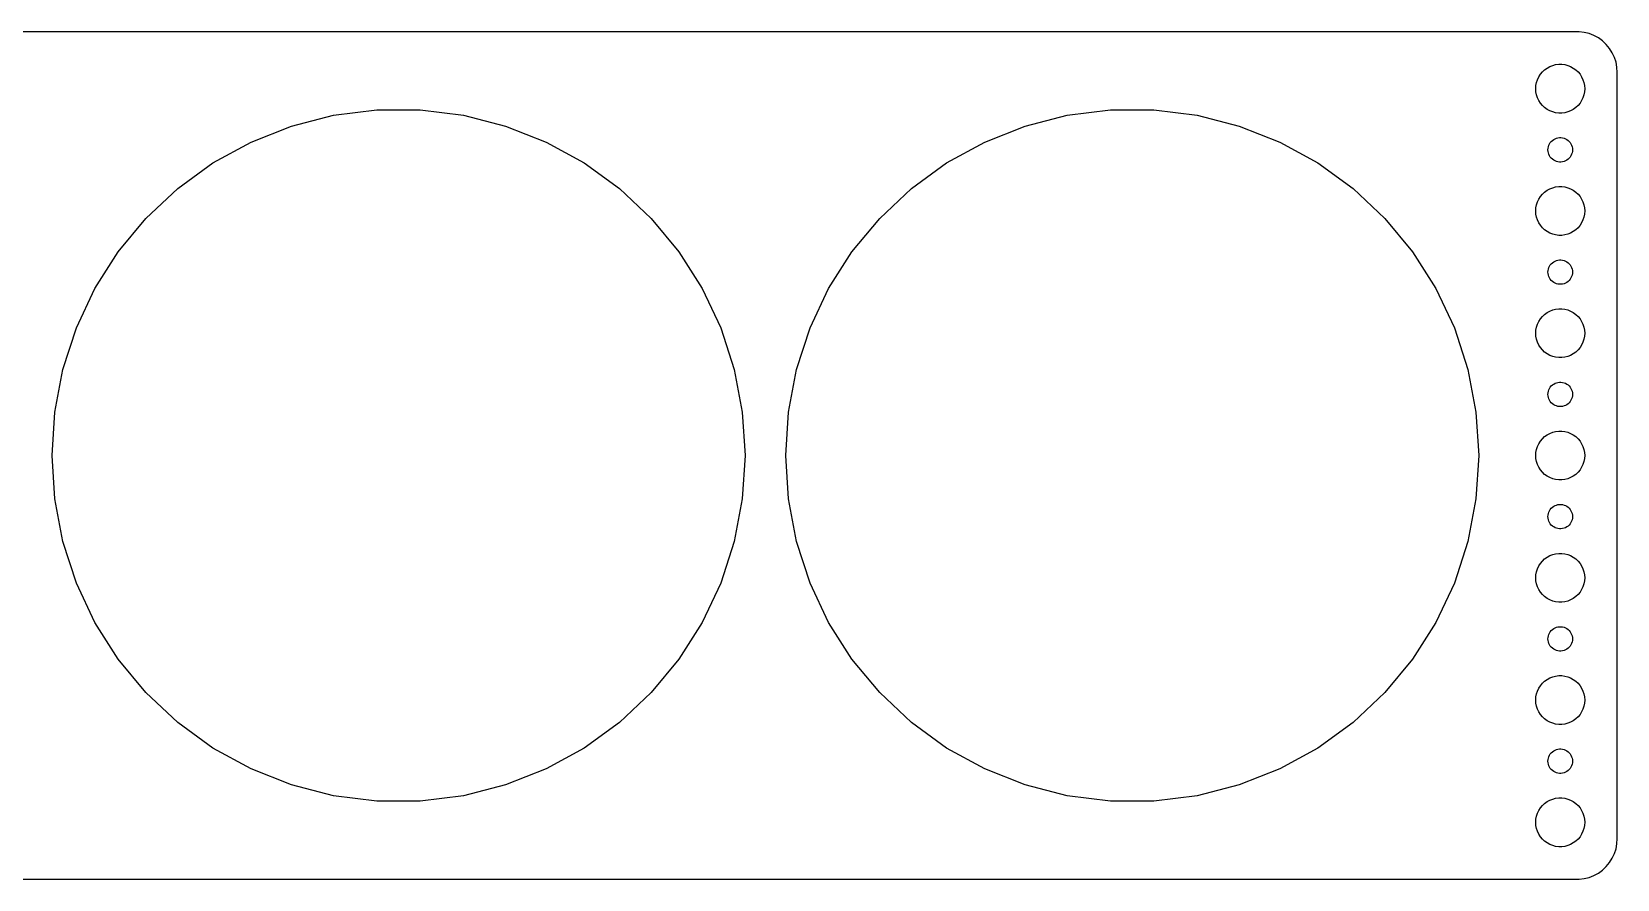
# Model space of a CAD drawing. Header units: metres. Extents: x -194 to 194, y -52 to 52.
# Drawn here: x 0 to 194.5, y -52 to 52 of the extents above; entities that cross this region are included whole.
import ezdxf

# ---------------------------------------------------------------- set-up
doc = ezdxf.new("R2010")
doc.units = ezdxf.units.M

msp = doc.modelspace()

# ---------------------------------------------------------------- linework, layer by layer
for p, q in [((189.814, 51.9901), (-189.814, 51.9901)), ((190.437, 51.9114), (189.814, 51.9901)), ((191.045, 51.7553), (190.437, 51.9114)), ((191.629, 51.5241), (191.045, 51.7553)), ((192.179, 51.2216), (191.629, 51.5241)), ((192.687, 50.8526), (192.179, 51.2216)), ((193.145, 50.4227), (192.687, 50.8526)), ((193.545, 49.9389), (193.145, 50.4227)), ((193.882, 49.4088), (193.545, 49.9389)), ((194.149, 48.8406), (193.882, 49.4088)), ((194.343, 48.2434), (194.149, 48.8406)), ((184.871, 46.4453), (185.073, 46.7634)), ((185.073, 46.7634), (185.313, 47.0536)), ((185.313, 47.0536), (185.588, 47.3115)), ((185.588, 47.3115), (185.893, 47.533)), ((185.893, 47.533), (186.223, 47.7145)), ((186.223, 47.7145), (186.573, 47.8532)), ((186.573, 47.8532), (186.938, 47.9469)), ((186.938, 47.9469), (187.312, 47.9941)), ((187.312, 47.9941), (187.688, 47.9941)), ((187.688, 47.9941), (188.062, 47.9469)), ((188.062, 47.9469), (188.427, 47.8532)), ((188.427, 47.8532), (188.777, 47.7145)), ((188.777, 47.7145), (189.107, 47.533)), ((189.107, 47.533), (189.412, 47.3115)), ((189.412, 47.3115), (189.687, 47.0536)), ((189.687, 47.0536), (189.927, 46.7634)), ((189.927, 46.7634), (190.129, 46.4453)), ((194.461, 47.6267), (194.343, 48.2434)), ((194.5, 47), (194.461, 47.6267)), ((194.5, -47), (194.5, 47)), ((184.5, 45), (184.524, 45.376)), ((184.524, 44.624), (184.5, 45)), ((184.524, 45.376), (184.594, 45.7461)), ((184.594, 45.7461), (184.711, 46.1044)), ((184.711, 46.1044), (184.871, 46.4453)), ((190.129, 46.4453), (190.289, 46.1044)), ((190.289, 46.1044), (190.406, 45.7461)), ((190.406, 45.7461), (190.476, 45.376)), ((190.476, 45.376), (190.5, 45)), ((190.5, 45), (190.476, 44.624)), ((184.594, 44.2539), (184.524, 44.624)), ((184.711, 43.8956), (184.594, 44.2539)), ((184.871, 43.5547), (184.711, 43.8956)), ((185.073, 43.2366), (184.871, 43.5547)), ((185.313, 42.9464), (185.073, 43.2366)), ((185.588, 42.6885), (185.313, 42.9464)), ((189.687, 42.9464), (189.412, 42.6885)), ((189.927, 43.2366), (189.687, 42.9464)), ((190.129, 43.5547), (189.927, 43.2366)), ((190.289, 43.8956), (190.129, 43.5547)), ((190.406, 44.2539), (190.289, 43.8956)), ((190.476, 44.624), (190.406, 44.2539)), ((31.8668, 40.4199), (37.0363, 41.7472)), ((37.0363, 41.7472), (42.3314, 42.4161)), ((42.3314, 42.4161), (47.6686, 42.4161)), ((47.6686, 42.4161), (52.9637, 41.7472)), ((52.9637, 41.7472), (58.1332, 40.4199)), ((121.867, 40.4199), (127.036, 41.7472)), ((127.036, 41.7472), (132.331, 42.4161)), ((132.331, 42.4161), (137.669, 42.4161)), ((137.669, 42.4161), (142.964, 41.7472)), ((142.964, 41.7472), (148.133, 40.4199)), ((185.893, 42.467), (185.588, 42.6885)), ((186.223, 42.2855), (185.893, 42.467)), ((186.573, 42.1468), (186.223, 42.2855)), ((186.938, 42.0531), (186.573, 42.1468)), ((187.312, 42.0059), (186.938, 42.0531)), ((187.688, 42.0059), (187.312, 42.0059)), ((188.062, 42.0531), (187.688, 42.0059)), ((188.427, 42.1468), (188.062, 42.0531)), ((188.777, 42.2855), (188.427, 42.1468)), ((189.107, 42.467), (188.777, 42.2855)), ((189.412, 42.6885), (189.107, 42.467)), ((26.9044, 38.4551), (31.8668, 40.4199)), ((58.1332, 40.4199), (63.0956, 38.4551)), ((116.904, 38.4551), (121.867, 40.4199)), ((148.133, 40.4199), (153.096, 38.4551)), ((186.861, 38.8572), (187.036, 38.9266)), ((187.036, 38.9266), (187.219, 38.9734)), ((187.219, 38.9734), (187.406, 38.997)), ((187.406, 38.997), (187.594, 38.997)), ((187.594, 38.997), (187.781, 38.9734)), ((187.781, 38.9734), (187.964, 38.9266)), ((187.964, 38.9266), (188.139, 38.8572)), ((22.2274, 35.8839), (26.9044, 38.4551)), ((63.0956, 38.4551), (67.7726, 35.8839)), ((112.227, 35.8839), (116.904, 38.4551)), ((153.096, 38.4551), (157.773, 35.8839)), ((186, 37.5), (186.012, 37.688)), ((186.012, 37.312), (186, 37.5)), ((186.012, 37.688), (186.047, 37.873)), ((186.047, 37.127), (186.012, 37.312)), ((186.047, 37.873), (186.105, 38.0522)), ((186.105, 36.9478), (186.047, 37.127)), ((186.105, 38.0522), (186.186, 38.2226)), ((186.186, 38.2226), (186.286, 38.3817)), ((186.286, 38.3817), (186.407, 38.5268)), ((186.407, 38.5268), (186.544, 38.6558)), ((186.544, 38.6558), (186.696, 38.7665)), ((186.696, 38.7665), (186.861, 38.8572)), ((188.139, 38.8572), (188.304, 38.7665)), ((188.304, 38.7665), (188.456, 38.6558)), ((188.456, 38.6558), (188.593, 38.5268)), ((188.593, 38.5268), (188.714, 38.3817)), ((188.714, 38.3817), (188.814, 38.2226)), ((188.814, 38.2226), (188.895, 38.0522)), ((188.895, 38.0522), (188.953, 37.873)), ((188.953, 37.127), (188.895, 36.9478)), ((188.953, 37.873), (188.988, 37.688)), ((188.988, 37.312), (188.953, 37.127)), ((188.988, 37.688), (189, 37.5)), ((189, 37.5), (188.988, 37.312)), ((17.9095, 32.7468), (22.2274, 35.8839)), ((67.7726, 35.8839), (72.0905, 32.7468)), ((107.909, 32.7468), (112.227, 35.8839)), ((157.773, 35.8839), (162.091, 32.7468)), ((186.186, 36.7774), (186.105, 36.9478)), ((186.286, 36.6183), (186.186, 36.7774)), ((186.407, 36.4732), (186.286, 36.6183)), ((186.544, 36.3442), (186.407, 36.4732)), ((186.696, 36.2335), (186.544, 36.3442)), ((186.861, 36.1428), (186.696, 36.2335)), ((187.036, 36.0734), (186.861, 36.1428)), ((187.219, 36.0266), (187.036, 36.0734)), ((187.406, 36.003), (187.219, 36.0266)), ((187.594, 36.003), (187.406, 36.003)), ((187.781, 36.0266), (187.594, 36.003)), ((187.964, 36.0734), (187.781, 36.0266)), ((188.139, 36.1428), (187.964, 36.0734)), ((188.304, 36.2335), (188.139, 36.1428)), ((188.456, 36.3442), (188.304, 36.2335)), ((188.593, 36.4732), (188.456, 36.3442)), ((188.714, 36.6183), (188.593, 36.4732)), ((188.814, 36.7774), (188.714, 36.6183)), ((188.895, 36.9478), (188.814, 36.7774)), ((14.0188, 29.0932), (17.9095, 32.7468)), ((72.0905, 32.7468), (75.9812, 29.0932)), ((104.019, 29.0932), (107.909, 32.7468)), ((162.091, 32.7468), (165.981, 29.0932)), ((184.711, 31.1044), (184.871, 31.4453)), ((184.871, 31.4453), (185.073, 31.7634)), ((185.073, 31.7634), (185.313, 32.0536)), ((185.313, 32.0536), (185.588, 32.3115)), ((185.588, 32.3115), (185.893, 32.533)), ((185.893, 32.533), (186.223, 32.7145)), ((186.223, 32.7145), (186.573, 32.8532)), ((186.573, 32.8532), (186.938, 32.9469)), ((186.938, 32.9469), (187.312, 32.9941)), ((187.312, 32.9941), (187.688, 32.9941)), ((187.688, 32.9941), (188.062, 32.9469)), ((188.062, 32.9469), (188.427, 32.8532)), ((188.427, 32.8532), (188.777, 32.7145)), ((188.777, 32.7145), (189.107, 32.533)), ((189.107, 32.533), (189.412, 32.3115)), ((189.412, 32.3115), (189.687, 32.0536)), ((189.687, 32.0536), (189.927, 31.7634)), ((189.927, 31.7634), (190.129, 31.4453)), ((190.129, 31.4453), (190.289, 31.1044)), ((184.5, 30), (184.524, 30.376)), ((184.524, 29.624), (184.5, 30)), ((184.524, 30.376), (184.594, 30.7461)), ((184.594, 29.2539), (184.524, 29.624)), ((184.594, 30.7461), (184.711, 31.1044)), ((184.711, 28.8956), (184.594, 29.2539)), ((190.289, 31.1044), (190.406, 30.7461)), ((190.406, 29.2539), (190.289, 28.8956)), ((190.406, 30.7461), (190.476, 30.376)), ((190.476, 29.624), (190.406, 29.2539)), ((190.476, 30.376), (190.5, 30)), ((190.5, 30), (190.476, 29.624)), ((10.6168, 24.9809), (14.0188, 29.0932)), ((75.9812, 29.0932), (79.3832, 24.9809)), ((100.617, 24.9809), (104.019, 29.0932)), ((165.981, 29.0932), (169.383, 24.9809)), ((184.871, 28.5547), (184.711, 28.8956)), ((185.073, 28.2366), (184.871, 28.5547)), ((185.313, 27.9464), (185.073, 28.2366)), ((185.588, 27.6884), (185.313, 27.9464)), ((185.893, 27.467), (185.588, 27.6884)), ((186.223, 27.2855), (185.893, 27.467)), ((186.573, 27.1468), (186.223, 27.2855)), ((188.777, 27.2855), (188.427, 27.1468)), ((189.107, 27.467), (188.777, 27.2855)), ((189.412, 27.6884), (189.107, 27.467)), ((189.687, 27.9464), (189.412, 27.6884)), ((189.927, 28.2366), (189.687, 27.9464)), ((190.129, 28.5547), (189.927, 28.2366)), ((190.289, 28.8956), (190.129, 28.5547)), ((186.938, 27.0531), (186.573, 27.1468)), ((187.312, 27.0059), (186.938, 27.0531)), ((187.688, 27.0059), (187.312, 27.0059)), ((188.062, 27.0531), (187.688, 27.0059)), ((188.427, 27.1468), (188.062, 27.0531)), ((7.75696, 20.4745), (10.6168, 24.9809)), ((79.3832, 24.9809), (82.243, 20.4745)), ((97.757, 20.4745), (100.617, 24.9809)), ((169.383, 24.9809), (172.243, 20.4745)), ((186.186, 23.2226), (186.286, 23.3817)), ((186.286, 23.3817), (186.407, 23.5268)), ((186.407, 23.5268), (186.544, 23.6558)), ((186.544, 23.6558), (186.696, 23.7665)), ((186.696, 23.7665), (186.861, 23.8572)), ((186.861, 23.8572), (187.036, 23.9266)), ((187.036, 23.9266), (187.219, 23.9734)), ((187.219, 23.9734), (187.406, 23.997)), ((187.406, 23.997), (187.594, 23.997)), ((187.594, 23.997), (187.781, 23.9734)), ((187.781, 23.9734), (187.964, 23.9266)), ((187.964, 23.9266), (188.139, 23.8572)), ((188.139, 23.8572), (188.304, 23.7665)), ((188.304, 23.7665), (188.456, 23.6558)), ((188.456, 23.6558), (188.593, 23.5268)), ((188.593, 23.5268), (188.714, 23.3817)), ((188.714, 23.3817), (188.814, 23.2226)), ((186, 22.5), (186.012, 22.688)), ((186.012, 22.312), (186, 22.5)), ((186.012, 22.688), (186.047, 22.873)), ((186.047, 22.127), (186.012, 22.312)), ((186.047, 22.873), (186.105, 23.0522)), ((186.105, 21.9478), (186.047, 22.127)), ((186.105, 23.0522), (186.186, 23.2226)), ((186.186, 21.7774), (186.105, 21.9478)), ((186.286, 21.6183), (186.186, 21.7774)), ((186.407, 21.4732), (186.286, 21.6183)), ((186.544, 21.3442), (186.407, 21.4732)), ((188.593, 21.4732), (188.456, 21.3442)), ((188.714, 21.6183), (188.593, 21.4732)), ((188.814, 21.7774), (188.714, 21.6183)), ((188.814, 23.2226), (188.895, 23.0522)), ((188.895, 21.9478), (188.814, 21.7774)), ((188.895, 23.0522), (188.953, 22.873)), ((188.953, 22.127), (188.895, 21.9478)), ((188.953, 22.873), (188.988, 22.688)), ((188.988, 22.312), (188.953, 22.127)), ((188.988, 22.688), (189, 22.5)), ((189, 22.5), (188.988, 22.312)), ((5.4845, 15.6453), (7.75696, 20.4745)), ((82.243, 20.4745), (84.5155, 15.6453)), ((95.4845, 15.6453), (97.757, 20.4745)), ((172.243, 20.4745), (174.516, 15.6453)), ((186.696, 21.2335), (186.544, 21.3442)), ((186.861, 21.1427), (186.696, 21.2335)), ((187.036, 21.0734), (186.861, 21.1427)), ((187.219, 21.0266), (187.036, 21.0734)), ((187.406, 21.003), (187.219, 21.0266)), ((187.594, 21.003), (187.406, 21.003)), ((187.781, 21.0266), (187.594, 21.003)), ((187.964, 21.0734), (187.781, 21.0266)), ((188.139, 21.1427), (187.964, 21.0734)), ((188.304, 21.2335), (188.139, 21.1427)), ((188.456, 21.3442), (188.304, 21.2335)), ((185.588, 17.3115), (185.893, 17.533)), ((185.893, 17.533), (186.223, 17.7145)), ((186.223, 17.7145), (186.573, 17.8532)), ((186.573, 17.8532), (186.938, 17.9469)), ((186.938, 17.9469), (187.312, 17.9941)), ((187.312, 17.9941), (187.688, 17.9941)), ((187.688, 17.9941), (188.062, 17.9469)), ((188.062, 17.9469), (188.427, 17.8532)), ((188.427, 17.8532), (188.777, 17.7145)), ((188.777, 17.7145), (189.107, 17.533)), ((189.107, 17.533), (189.412, 17.3115)), ((3.83521, 10.5693), (5.4845, 15.6453)), ((84.5155, 15.6453), (86.1648, 10.5693)), ((93.8352, 10.5693), (95.4845, 15.6453)), ((174.516, 15.6453), (176.165, 10.5693)), ((184.524, 15.376), (184.594, 15.7461)), ((184.594, 15.7461), (184.711, 16.1044)), ((184.711, 16.1044), (184.871, 16.4453)), ((184.871, 16.4453), (185.073, 16.7634)), ((185.073, 16.7634), (185.313, 17.0536)), ((185.313, 17.0536), (185.588, 17.3115)), ((189.412, 17.3115), (189.687, 17.0536)), ((189.687, 17.0536), (189.927, 16.7634)), ((189.927, 16.7634), (190.129, 16.4453)), ((190.129, 16.4453), (190.289, 16.1044)), ((190.289, 16.1044), (190.406, 15.7461)), ((190.406, 15.7461), (190.476, 15.376)), ((184.5, 15), (184.524, 15.376)), ((184.524, 14.624), (184.5, 15)), ((184.594, 14.2539), (184.524, 14.624)), ((184.711, 13.8956), (184.594, 14.2539)), ((184.871, 13.5547), (184.711, 13.8956)), ((190.289, 13.8956), (190.129, 13.5547)), ((190.406, 14.2539), (190.289, 13.8956)), ((190.476, 14.624), (190.406, 14.2539)), ((190.476, 15.376), (190.5, 15)), ((190.5, 15), (190.476, 14.624)), ((185.073, 13.2366), (184.871, 13.5547)), ((185.313, 12.9464), (185.073, 13.2366)), ((185.588, 12.6884), (185.313, 12.9464)), ((185.893, 12.467), (185.588, 12.6884)), ((186.223, 12.2855), (185.893, 12.467)), ((186.573, 12.1468), (186.223, 12.2855)), ((186.938, 12.0531), (186.573, 12.1468)), ((187.312, 12.0059), (186.938, 12.0531)), ((187.688, 12.0059), (187.312, 12.0059)), ((188.062, 12.0531), (187.688, 12.0059)), ((188.427, 12.1468), (188.062, 12.0531)), ((188.777, 12.2855), (188.427, 12.1468)), ((189.107, 12.467), (188.777, 12.2855)), ((189.412, 12.6884), (189.107, 12.467)), ((189.687, 12.9464), (189.412, 12.6884)), ((189.927, 13.2366), (189.687, 12.9464)), ((190.129, 13.5547), (189.927, 13.2366)), ((2.83511, 5.32666), (3.83521, 10.5693)), ((86.1648, 10.5693), (87.1649, 5.32666)), ((92.8351, 5.32666), (93.8352, 10.5693)), ((176.165, 10.5693), (177.165, 5.32666)), ((186.012, 7.68799), (186.047, 7.87303)), ((186.047, 7.87303), (186.105, 8.05219)), ((186.105, 8.05219), (186.186, 8.22263)), ((186.186, 8.22263), (186.286, 8.38167)), ((186.286, 8.38167), (186.407, 8.52681)), ((186.407, 8.52681), (186.544, 8.65576)), ((186.544, 8.65576), (186.696, 8.76648)), ((186.696, 8.76648), (186.861, 8.85724)), ((186.861, 8.85724), (187.036, 8.92657)), ((187.036, 8.92657), (187.219, 8.97342)), ((187.219, 8.97342), (187.406, 8.99704)), ((187.406, 8.99704), (187.594, 8.99704)), ((187.594, 8.99704), (187.781, 8.97342)), ((187.781, 8.97342), (187.964, 8.92657)), ((187.964, 8.92657), (188.139, 8.85724)), ((188.139, 8.85724), (188.304, 8.76648)), ((188.304, 8.76648), (188.456, 8.65576)), ((188.456, 8.65576), (188.593, 8.52681)), ((188.593, 8.52681), (188.714, 8.38167)), ((188.714, 8.38167), (188.814, 8.22263)), ((188.814, 8.22263), (188.895, 8.05219)), ((188.895, 8.05219), (188.953, 7.87303)), ((188.953, 7.87303), (188.988, 7.68799)), ((186, 7.5), (186.012, 7.68799)), ((186.012, 7.312), (186, 7.5)), ((186.047, 7.12695), (186.012, 7.312)), ((186.105, 6.9478), (186.047, 7.12695)), ((186.186, 6.77736), (186.105, 6.9478)), ((186.286, 6.61832), (186.186, 6.77736)), ((186.407, 6.47318), (186.286, 6.61832)), ((186.544, 6.34422), (186.407, 6.47318)), ((186.696, 6.23351), (186.544, 6.34422)), ((186.861, 6.14275), (186.696, 6.23351)), ((187.036, 6.07341), (186.861, 6.14275)), ((187.219, 6.02657), (187.036, 6.07341)), ((187.406, 6.00294), (187.219, 6.02657)), ((187.594, 6.00294), (187.406, 6.00294)), ((187.781, 6.02657), (187.594, 6.00294)), ((187.964, 6.07341), (187.781, 6.02657)), ((188.139, 6.14275), (187.964, 6.07341)), ((188.304, 6.23351), (188.139, 6.14275)), ((188.456, 6.34422), (188.304, 6.23351)), ((188.593, 6.47318), (188.456, 6.34422)), ((188.714, 6.61832), (188.593, 6.47318)), ((188.814, 6.77736), (188.714, 6.61832)), ((188.895, 6.9478), (188.814, 6.77736)), ((188.953, 7.12695), (188.895, 6.9478)), ((188.988, 7.312), (188.953, 7.12695)), ((188.988, 7.68799), (189, 7.5)), ((189, 7.5), (188.988, 7.312)), ((2.5, 0), (2.83511, 5.32666)), ((87.1649, 5.32666), (87.5, 0)), ((92.5, 0), (92.8351, 5.32666)), ((177.165, 5.32666), (177.5, 0)), ((185.073, 1.76335), (185.313, 2.05363)), ((185.313, 2.05363), (185.588, 2.31154)), ((185.588, 2.31154), (185.893, 2.53297)), ((185.893, 2.53297), (186.223, 2.71448)), ((186.223, 2.71448), (186.573, 2.85316)), ((186.573, 2.85316), (186.938, 2.94685)), ((186.938, 2.94685), (187.312, 2.99408)), ((187.312, 2.99408), (187.688, 2.99408)), ((187.688, 2.99408), (188.062, 2.94685)), ((188.062, 2.94685), (188.427, 2.85316)), ((188.427, 2.85316), (188.777, 2.71448)), ((188.777, 2.71448), (189.107, 2.53297)), ((189.107, 2.53297), (189.412, 2.31154)), ((189.412, 2.31154), (189.687, 2.05363)), ((189.687, 2.05363), (189.927, 1.76335)), ((2.83511, -5.32666), (2.5, 0)), ((87.5, 0), (87.1649, -5.32666)), ((92.8351, -5.32666), (92.5, 0)), ((177.5, 0), (177.165, -5.32666)), ((184.5, 0), (184.524, 0.37599)), ((184.524, -0.37599), (184.5, 0)), ((184.524, 0.37599), (184.594, 0.74606)), ((184.594, 0.74606), (184.711, 1.10437)), ((184.711, 1.10437), (184.871, 1.44525)), ((184.871, 1.44525), (185.073, 1.76335)), ((189.927, 1.76335), (190.129, 1.44525)), ((190.129, 1.44525), (190.289, 1.10437)), ((190.289, 1.10437), (190.406, 0.74606)), ((190.406, 0.74606), (190.476, 0.37599)), ((190.476, 0.37599), (190.5, 0)), ((190.5, 0), (190.476, -0.37599)), ((184.594, -0.74606), (184.524, -0.37599)), ((184.711, -1.10437), (184.594, -0.74606)), ((184.871, -1.44525), (184.711, -1.10437)), ((185.073, -1.76335), (184.871, -1.44525)), ((185.313, -2.05363), (185.073, -1.76335)), ((189.927, -1.76335), (189.687, -2.05363)), ((190.129, -1.44525), (189.927, -1.76335)), ((190.289, -1.10437), (190.129, -1.44525)), ((190.406, -0.74606), (190.289, -1.10437)), ((190.476, -0.37599), (190.406, -0.74606)), ((185.588, -2.31154), (185.313, -2.05363)), ((185.893, -2.53297), (185.588, -2.31154)), ((186.223, -2.71448), (185.893, -2.53297)), ((186.573, -2.85316), (186.223, -2.71448)), ((186.938, -2.94685), (186.573, -2.85316)), ((187.312, -2.99408), (186.938, -2.94685)), ((187.688, -2.99408), (187.312, -2.99408)), ((188.062, -2.94685), (187.688, -2.99408)), ((188.427, -2.85316), (188.062, -2.94685)), ((188.777, -2.71448), (188.427, -2.85316)), ((189.107, -2.53297), (188.777, -2.71448)), ((189.412, -2.31154), (189.107, -2.53297)), ((189.687, -2.05363), (189.412, -2.31154)), ((3.83521, -10.5693), (2.83511, -5.32666)), ((87.1649, -5.32666), (86.1648, -10.5693)), ((93.8352, -10.5693), (92.8351, -5.32666)), ((177.165, -5.32666), (176.165, -10.5693)), ((186, -7.5), (186.012, -7.312)), ((186.012, -7.68799), (186, -7.5)), ((186.012, -7.312), (186.047, -7.12695)), ((186.047, -7.87303), (186.012, -7.68799)), ((186.047, -7.12695), (186.105, -6.9478)), ((186.105, -6.9478), (186.186, -6.77736)), ((186.186, -6.77736), (186.286, -6.61832)), ((186.286, -6.61832), (186.407, -6.47318)), ((186.407, -6.47318), (186.544, -6.34422)), ((186.544, -6.34422), (186.696, -6.23351)), ((186.696, -6.23351), (186.861, -6.14275)), ((186.861, -6.14275), (187.036, -6.07341)), ((187.036, -6.07341), (187.219, -6.02657)), ((187.219, -6.02657), (187.406, -6.00294)), ((187.406, -6.00294), (187.594, -6.00294)), ((187.594, -6.00294), (187.781, -6.02657)), ((187.781, -6.02657), (187.964, -6.07341)), ((187.964, -6.07341), (188.139, -6.14275)), ((188.139, -6.14275), (188.304, -6.23351)), ((188.304, -6.23351), (188.456, -6.34422)), ((188.456, -6.34422), (188.593, -6.47318)), ((188.593, -6.47318), (188.714, -6.61832)), ((188.714, -6.61832), (188.814, -6.77736)), ((188.814, -6.77736), (188.895, -6.9478)), ((188.895, -6.9478), (188.953, -7.12695)), ((188.953, -7.12695), (188.988, -7.312)), ((188.988, -7.68799), (188.953, -7.87303)), ((188.988, -7.312), (189, -7.5)), ((189, -7.5), (188.988, -7.68799)), ((186.105, -8.05219), (186.047, -7.87303)), ((186.186, -8.22263), (186.105, -8.05219)), ((186.286, -8.38167), (186.186, -8.22263)), ((186.407, -8.52681), (186.286, -8.38167)), ((186.544, -8.65576), (186.407, -8.52681)), ((186.696, -8.76648), (186.544, -8.65576)), ((186.861, -8.85724), (186.696, -8.76648)), ((187.036, -8.92657), (186.861, -8.85724)), ((187.219, -8.97342), (187.036, -8.92657)), ((187.406, -8.99704), (187.219, -8.97342)), ((187.594, -8.99704), (187.406, -8.99704)), ((187.781, -8.97342), (187.594, -8.99704)), ((187.964, -8.92657), (187.781, -8.97342)), ((188.139, -8.85724), (187.964, -8.92657)), ((188.304, -8.76648), (188.139, -8.85724)), ((188.456, -8.65576), (188.304, -8.76648)), ((188.593, -8.52681), (188.456, -8.65576)), ((188.714, -8.38167), (188.593, -8.52681)), ((188.814, -8.22263), (188.714, -8.38167)), ((188.895, -8.05219), (188.814, -8.22263)), ((188.953, -7.87303), (188.895, -8.05219)), ((5.4845, -15.6453), (3.83521, -10.5693)), ((86.1648, -10.5693), (84.5155, -15.6453)), ((95.4845, -15.6453), (93.8352, -10.5693)), ((176.165, -10.5693), (174.516, -15.6453)), ((184.711, -13.8956), (184.871, -13.5547)), ((184.871, -13.5547), (185.073, -13.2366)), ((185.073, -13.2366), (185.313, -12.9464)), ((185.313, -12.9464), (185.588, -12.6884)), ((185.588, -12.6884), (185.893, -12.467)), ((185.893, -12.467), (186.223, -12.2855)), ((186.223, -12.2855), (186.573, -12.1468)), ((186.573, -12.1468), (186.938, -12.0531)), ((186.938, -12.0531), (187.312, -12.0059)), ((187.312, -12.0059), (187.688, -12.0059)), ((187.688, -12.0059), (188.062, -12.0531)), ((188.062, -12.0531), (188.427, -12.1468)), ((188.427, -12.1468), (188.777, -12.2855)), ((188.777, -12.2855), (189.107, -12.467)), ((189.107, -12.467), (189.412, -12.6884)), ((189.412, -12.6884), (189.687, -12.9464)), ((189.687, -12.9464), (189.927, -13.2366)), ((189.927, -13.2366), (190.129, -13.5547)), ((190.129, -13.5547), (190.289, -13.8956)), ((184.5, -15), (184.524, -14.624)), ((184.524, -15.376), (184.5, -15)), ((184.524, -14.624), (184.594, -14.2539)), ((184.594, -15.7461), (184.524, -15.376)), ((184.594, -14.2539), (184.711, -13.8956)), ((190.289, -13.8956), (190.406, -14.2539)), ((190.406, -14.2539), (190.476, -14.624)), ((190.476, -15.376), (190.406, -15.7461)), ((190.476, -14.624), (190.5, -15)), ((190.5, -15), (190.476, -15.376)), ((7.75696, -20.4745), (5.4845, -15.6453)), ((84.5155, -15.6453), (82.243, -20.4745)), ((97.757, -20.4745), (95.4845, -15.6453)), ((174.516, -15.6453), (172.243, -20.4745)), ((184.711, -16.1044), (184.594, -15.7461)), ((184.871, -16.4453), (184.711, -16.1044)), ((185.073, -16.7634), (184.871, -16.4453)), ((185.313, -17.0536), (185.073, -16.7634)), ((185.588, -17.3115), (185.313, -17.0536)), ((185.893, -17.533), (185.588, -17.3115)), ((189.412, -17.3115), (189.107, -17.533)), ((189.687, -17.0536), (189.412, -17.3115)), ((189.927, -16.7634), (189.687, -17.0536)), ((190.129, -16.4453), (189.927, -16.7634)), ((190.289, -16.1044), (190.129, -16.4453)), ((190.406, -15.7461), (190.289, -16.1044)), ((186.223, -17.7145), (185.893, -17.533)), ((186.573, -17.8532), (186.223, -17.7145)), ((186.938, -17.9469), (186.573, -17.8532)), ((187.312, -17.9941), (186.938, -17.9469)), ((187.688, -17.9941), (187.312, -17.9941)), ((188.062, -17.9469), (187.688, -17.9941)), ((188.427, -17.8532), (188.062, -17.9469)), ((188.777, -17.7145), (188.427, -17.8532)), ((189.107, -17.533), (188.777, -17.7145)), ((10.6168, -24.9809), (7.75696, -20.4745)), ((82.243, -20.4745), (79.3832, -24.9809)), ((100.617, -24.9809), (97.757, -20.4745)), ((172.243, -20.4745), (169.383, -24.9809)), ((186.407, -21.4732), (186.544, -21.3442)), ((186.544, -21.3442), (186.696, -21.2335)), ((186.696, -21.2335), (186.861, -21.1427)), ((186.861, -21.1427), (187.036, -21.0734)), ((187.036, -21.0734), (187.219, -21.0266)), ((187.219, -21.0266), (187.406, -21.003)), ((187.406, -21.003), (187.594, -21.003)), ((187.594, -21.003), (187.781, -21.0266)), ((187.781, -21.0266), (187.964, -21.0734)), ((187.964, -21.0734), (188.139, -21.1427)), ((188.139, -21.1427), (188.304, -21.2335)), ((188.304, -21.2335), (188.456, -21.3442)), ((188.456, -21.3442), (188.593, -21.4732)), ((186, -22.5), (186.012, -22.312)), ((186.012, -22.688), (186, -22.5)), ((186.012, -22.312), (186.047, -22.127)), ((186.047, -22.873), (186.012, -22.688)), ((186.047, -22.127), (186.105, -21.9478)), ((186.105, -23.0522), (186.047, -22.873)), ((186.105, -21.9478), (186.186, -21.7774)), ((186.186, -23.2226), (186.105, -23.0522)), ((186.186, -21.7774), (186.286, -21.6183)), ((186.286, -23.3817), (186.186, -23.2226)), ((186.286, -21.6183), (186.407, -21.4732)), ((188.593, -21.4732), (188.714, -21.6183)), ((188.714, -21.6183), (188.814, -21.7774)), ((188.814, -23.2226), (188.714, -23.3817)), ((188.814, -21.7774), (188.895, -21.9478)), ((188.895, -23.0522), (188.814, -23.2226)), ((188.895, -21.9478), (188.953, -22.127)), ((188.953, -22.873), (188.895, -23.0522)), ((188.953, -22.127), (188.988, -22.312)), ((188.988, -22.688), (188.953, -22.873)), ((188.988, -22.312), (189, -22.5)), ((189, -22.5), (188.988, -22.688)), ((14.0188, -29.0932), (10.6168, -24.9809)), ((79.3832, -24.9809), (75.9812, -29.0932)), ((104.019, -29.0932), (100.617, -24.9809)), ((169.383, -24.9809), (165.981, -29.0932)), ((186.407, -23.5268), (186.286, -23.3817)), ((186.544, -23.6558), (186.407, -23.5268)), ((186.696, -23.7665), (186.544, -23.6558)), ((186.861, -23.8572), (186.696, -23.7665)), ((187.036, -23.9266), (186.861, -23.8572)), ((187.219, -23.9734), (187.036, -23.9266)), ((187.406, -23.997), (187.219, -23.9734)), ((187.594, -23.997), (187.406, -23.997)), ((187.781, -23.9734), (187.594, -23.997)), ((187.964, -23.9266), (187.781, -23.9734)), ((188.139, -23.8572), (187.964, -23.9266)), ((188.304, -23.7665), (188.139, -23.8572)), ((188.456, -23.6558), (188.304, -23.7665)), ((188.593, -23.5268), (188.456, -23.6558)), ((188.714, -23.3817), (188.593, -23.5268)), ((186.223, -27.2855), (186.573, -27.1468)), ((186.573, -27.1468), (186.938, -27.0531)), ((186.938, -27.0531), (187.312, -27.0059)), ((187.312, -27.0059), (187.688, -27.0059)), ((187.688, -27.0059), (188.062, -27.0531)), ((188.062, -27.0531), (188.427, -27.1468)), ((188.427, -27.1468), (188.777, -27.2855)), ((17.9095, -32.7468), (14.0188, -29.0932)), ((75.9812, -29.0932), (72.0905, -32.7468)), ((107.909, -32.7468), (104.019, -29.0932)), ((165.981, -29.0932), (162.091, -32.7468)), ((184.594, -29.2539), (184.711, -28.8956)), ((184.711, -28.8956), (184.871, -28.5547)), ((184.871, -28.5547), (185.073, -28.2366)), ((185.073, -28.2366), (185.313, -27.9464)), ((185.313, -27.9464), (185.588, -27.6884)), ((185.588, -27.6884), (185.893, -27.467)), ((185.893, -27.467), (186.223, -27.2855)), ((188.777, -27.2855), (189.107, -27.467)), ((189.107, -27.467), (189.412, -27.6884)), ((189.412, -27.6884), (189.687, -27.9464)), ((189.687, -27.9464), (189.927, -28.2366)), ((189.927, -28.2366), (190.129, -28.5547)), ((190.129, -28.5547), (190.289, -28.8956)), ((190.289, -28.8956), (190.406, -29.2539)), ((184.5, -30), (184.524, -29.624)), ((184.524, -30.376), (184.5, -30)), ((184.524, -29.624), (184.594, -29.2539)), ((184.594, -30.7461), (184.524, -30.376)), ((184.711, -31.1044), (184.594, -30.7461)), ((184.871, -31.4453), (184.711, -31.1044)), ((190.289, -31.1044), (190.129, -31.4453)), ((190.406, -30.7461), (190.289, -31.1044)), ((190.406, -29.2539), (190.476, -29.624)), ((190.476, -30.376), (190.406, -30.7461)), ((190.476, -29.624), (190.5, -30)), ((190.5, -30), (190.476, -30.376)), ((22.2274, -35.8839), (17.9095, -32.7468)), ((72.0905, -32.7468), (67.7726, -35.8839)), ((112.227, -35.8839), (107.909, -32.7468)), ((162.091, -32.7468), (157.773, -35.8839)), ((185.073, -31.7634), (184.871, -31.4453)), ((185.313, -32.0536), (185.073, -31.7634)), ((185.588, -32.3115), (185.313, -32.0536)), ((185.893, -32.533), (185.588, -32.3115)), ((186.223, -32.7145), (185.893, -32.533)), ((186.573, -32.8532), (186.223, -32.7145)), ((186.938, -32.9469), (186.573, -32.8532)), ((187.312, -32.9941), (186.938, -32.9469)), ((187.688, -32.9941), (187.312, -32.9941)), ((188.062, -32.9469), (187.688, -32.9941)), ((188.427, -32.8532), (188.062, -32.9469)), ((188.777, -32.7145), (188.427, -32.8532)), ((189.107, -32.533), (188.777, -32.7145)), ((189.412, -32.3115), (189.107, -32.533)), ((189.687, -32.0536), (189.412, -32.3115)), ((189.927, -31.7634), (189.687, -32.0536)), ((190.129, -31.4453), (189.927, -31.7634)), ((26.9044, -38.4551), (22.2274, -35.8839)), ((67.7726, -35.8839), (63.0956, -38.4551)), ((116.904, -38.4551), (112.227, -35.8839)), ((157.773, -35.8839), (153.096, -38.4551)), ((186.047, -37.127), (186.105, -36.9478)), ((186.105, -36.9478), (186.186, -36.7774)), ((186.186, -36.7774), (186.286, -36.6183)), ((186.286, -36.6183), (186.407, -36.4732)), ((186.407, -36.4732), (186.544, -36.3442)), ((186.544, -36.3442), (186.696, -36.2335)), ((186.696, -36.2335), (186.861, -36.1428)), ((186.861, -36.1428), (187.036, -36.0734)), ((187.036, -36.0734), (187.219, -36.0266)), ((187.219, -36.0266), (187.406, -36.003)), ((187.406, -36.003), (187.594, -36.003)), ((187.594, -36.003), (187.781, -36.0266)), ((187.781, -36.0266), (187.964, -36.0734)), ((187.964, -36.0734), (188.139, -36.1428)), ((188.139, -36.1428), (188.304, -36.2335)), ((188.304, -36.2335), (188.456, -36.3442)), ((188.456, -36.3442), (188.593, -36.4732)), ((188.593, -36.4732), (188.714, -36.6183)), ((188.714, -36.6183), (188.814, -36.7774)), ((188.814, -36.7774), (188.895, -36.9478)), ((188.895, -36.9478), (188.953, -37.127)), ((31.8668, -40.4199), (26.9044, -38.4551)), ((63.0956, -38.4551), (58.1332, -40.4199)), ((121.867, -40.4199), (116.904, -38.4551)), ((153.096, -38.4551), (148.133, -40.4199)), ((186, -37.5), (186.012, -37.312)), ((186.012, -37.688), (186, -37.5)), ((186.012, -37.312), (186.047, -37.127)), ((186.047, -37.873), (186.012, -37.688)), ((186.105, -38.0522), (186.047, -37.873)), ((186.186, -38.2226), (186.105, -38.0522)), ((186.286, -38.3817), (186.186, -38.2226)), ((186.407, -38.5268), (186.286, -38.3817)), ((186.544, -38.6558), (186.407, -38.5268)), ((186.696, -38.7665), (186.544, -38.6558)), ((186.861, -38.8572), (186.696, -38.7665)), ((187.036, -38.9266), (186.861, -38.8572)), ((188.139, -38.8572), (187.964, -38.9266)), ((188.304, -38.7665), (188.139, -38.8572)), ((188.456, -38.6558), (188.304, -38.7665)), ((188.593, -38.5268), (188.456, -38.6558)), ((188.714, -38.3817), (188.593, -38.5268)), ((188.814, -38.2226), (188.714, -38.3817)), ((188.895, -38.0522), (188.814, -38.2226)), ((188.953, -37.873), (188.895, -38.0522)), ((188.953, -37.127), (188.988, -37.312)), ((188.988, -37.688), (188.953, -37.873)), ((188.988, -37.312), (189, -37.5)), ((189, -37.5), (188.988, -37.688)), ((37.0363, -41.7472), (31.8668, -40.4199)), ((58.1332, -40.4199), (52.9637, -41.7472)), ((127.036, -41.7472), (121.867, -40.4199)), ((148.133, -40.4199), (142.964, -41.7472)), ((187.219, -38.9734), (187.036, -38.9266)), ((187.406, -38.997), (187.219, -38.9734)), ((187.594, -38.997), (187.406, -38.997)), ((187.781, -38.9734), (187.594, -38.997)), ((187.964, -38.9266), (187.781, -38.9734)), ((42.3314, -42.4161), (37.0363, -41.7472)), ((47.6686, -42.4161), (42.3314, -42.4161)), ((52.9637, -41.7472), (47.6686, -42.4161)), ((132.331, -42.4161), (127.036, -41.7472)), ((137.669, -42.4161), (132.331, -42.4161)), ((142.964, -41.7472), (137.669, -42.4161)), ((185.313, -42.9464), (185.588, -42.6885)), ((185.588, -42.6885), (185.893, -42.467)), ((185.893, -42.467), (186.223, -42.2855)), ((186.223, -42.2855), (186.573, -42.1468)), ((186.573, -42.1468), (186.938, -42.0531)), ((186.938, -42.0531), (187.312, -42.0059)), ((187.312, -42.0059), (187.688, -42.0059)), ((187.688, -42.0059), (188.062, -42.0531)), ((188.062, -42.0531), (188.427, -42.1468)), ((188.427, -42.1468), (188.777, -42.2855)), ((188.777, -42.2855), (189.107, -42.467)), ((189.107, -42.467), (189.412, -42.6885)), ((189.412, -42.6885), (189.687, -42.9464)), ((184.5, -45), (184.524, -44.624)), ((184.524, -44.624), (184.594, -44.2539)), ((184.594, -44.2539), (184.711, -43.8956)), ((184.711, -43.8956), (184.871, -43.5547)), ((184.871, -43.5547), (185.073, -43.2366)), ((185.073, -43.2366), (185.313, -42.9464)), ((189.687, -42.9464), (189.927, -43.2366)), ((189.927, -43.2366), (190.129, -43.5547)), ((190.129, -43.5547), (190.289, -43.8956)), ((190.289, -43.8956), (190.406, -44.2539)), ((190.406, -44.2539), (190.476, -44.624)), ((190.476, -44.624), (190.5, -45)), ((184.524, -45.376), (184.5, -45)), ((184.594, -45.7461), (184.524, -45.376)), ((184.711, -46.1044), (184.594, -45.7461)), ((184.871, -46.4453), (184.711, -46.1044)), ((185.073, -46.7634), (184.871, -46.4453)), ((190.129, -46.4453), (189.927, -46.7634)), ((190.289, -46.1044), (190.129, -46.4453)), ((190.406, -45.7461), (190.289, -46.1044)), ((190.476, -45.376), (190.406, -45.7461)), ((190.5, -45), (190.476, -45.376)), ((185.313, -47.0536), (185.073, -46.7634)), ((185.588, -47.3115), (185.313, -47.0536)), ((185.893, -47.533), (185.588, -47.3115)), ((186.223, -47.7145), (185.893, -47.533)), ((186.573, -47.8532), (186.223, -47.7145)), ((186.938, -47.9469), (186.573, -47.8532)), ((187.312, -47.9941), (186.938, -47.9469)), ((187.688, -47.9941), (187.312, -47.9941)), ((188.062, -47.9469), (187.688, -47.9941)), ((188.427, -47.8532), (188.062, -47.9469)), ((188.777, -47.7145), (188.427, -47.8532)), ((189.107, -47.533), (188.777, -47.7145)), ((189.412, -47.3115), (189.107, -47.533)), ((189.687, -47.0536), (189.412, -47.3115)), ((189.927, -46.7634), (189.687, -47.0536)), ((194.149, -48.8406), (194.343, -48.2434)), ((194.343, -48.2434), (194.461, -47.6267)), ((194.461, -47.6267), (194.5, -47)), ((192.687, -50.8526), (193.145, -50.4227)), ((193.145, -50.4227), (193.545, -49.9389)), ((193.545, -49.9389), (193.882, -49.4088)), ((193.882, -49.4088), (194.149, -48.8406)), ((-189.814, -51.9901), (189.814, -51.9901)), ((189.814, -51.9901), (190.437, -51.9114)), ((190.437, -51.9114), (191.045, -51.7553)), ((191.045, -51.7553), (191.629, -51.5241)), ((191.629, -51.5241), (192.179, -51.2216)), ((192.179, -51.2216), (192.687, -50.8526))]:
    msp.add_line(p, q)

doc.saveas('drawing.dxf')
